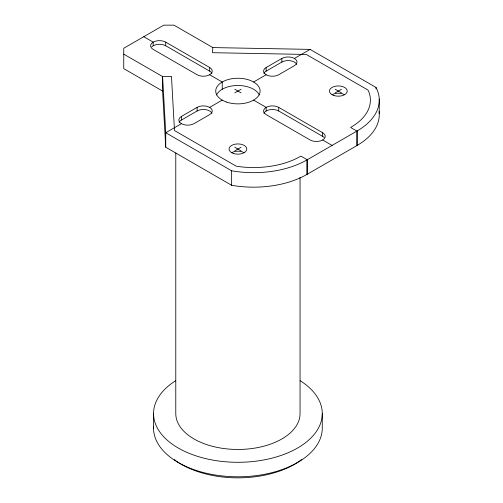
<?xml version="1.0" encoding="UTF-8"?>
<svg xmlns="http://www.w3.org/2000/svg" width="503" height="503" viewBox="0 0 503 503"><rect width="100%" height="100%" fill="white"/><g stroke="black" fill="none" stroke-linecap="round" stroke-linejoin="round"><path stroke-width="0.75" d="M162.595 91.062L123.751 68.634L123.751 48.257L163.777 25.15L173.969 25.15L212.807 47.578L212.524 52.696L306.302 54.443L368.007 90.068L368.988 92.282A66.566 38.429 0 0 1 354.936 124.744L350.622 127.466L356.897 131.088L356.897 145.587L306.962 174.409A75.45 43.56 0 0 1 231.638 185.28L165.732 147.234L162.595 91.062L162.595 76.563L123.751 54.142M212.807 47.578L310.1 49.388L376.005 87.44A75.45 43.56 0 0 1 357.174 130.925L306.962 159.916A75.45 43.56 0 0 1 231.638 170.787L165.732 132.735L162.595 76.563L171.466 76.399L174.491 130.547L236.196 166.172L240.032 166.738A66.566 38.429 0 0 0 296.248 158.621L300.97 156.131L307.245 159.753L307.245 174.252M356.897 145.587L357.174 145.417A75.45 43.56 0 0 0 379.086 111.559M165.732 147.234L165.732 132.735L181.426 123.675A8.878 5.124 0 0 1 181.426 116.426L197.113 107.372A8.878 5.124 0 0 1 209.669 107.372L222.225 100.122M253.606 82.002L266.162 74.752A8.878 5.124 0 0 1 266.162 67.509L281.85 58.449A8.878 5.124 0 0 1 294.406 58.449L310.1 49.388M179.125 122.348A8.878 5.124 0 0 1 181.426 120.054L197.113 110.993A8.878 5.124 0 0 1 211.964 113.288M263.861 73.425A8.878 5.124 0 0 1 266.162 71.13L281.85 62.07A8.878 5.124 0 0 1 296.701 64.365M234.775 92.873L241.05 89.251M234.775 150.856L241.05 147.228M335.205 92.873L341.48 89.251M335.205 89.251L341.48 92.873M143.764 36.706L153.176 42.139A8.878 5.124 0 0 1 165.732 42.139L209.669 67.509A8.878 5.124 0 0 1 209.669 74.752L222.225 82.002L222.225 89.251M253.606 100.122L266.162 107.372A8.878 5.124 0 0 1 278.712 107.372L322.649 132.735A8.878 5.124 0 0 1 322.649 139.985L332.074 145.424M151.768 46.823A8.878 5.124 0 0 1 165.732 45.76L209.669 71.13A8.878 5.124 0 0 1 211.964 73.425M263.861 113.288A8.878 5.124 0 0 1 278.712 110.993L322.649 136.357A8.878 5.124 0 0 1 324.064 137.42M234.775 89.251L241.05 92.873M234.775 147.228L241.05 150.856M379.249 99.022L379.249 113.515M376.005 87.44L376.005 88.962M357.174 130.925L357.174 145.417M322.649 132.735L322.649 136.357M322.278 413.592L322.278 428.084A84.366 48.709 0 0 1 236.561 476.787A84.366 48.709 0 0 1 153.591 426.525M306.962 159.916L306.962 174.409M300.052 177.295L300.052 413.592A62.139 35.876 0 0 1 237.913 449.462A62.139 35.876 0 0 1 175.78 413.592L175.78 152.962M281.85 58.449L281.85 62.07M278.712 107.372L278.712 110.993M266.162 67.509L266.162 71.13M266.162 110.993L266.162 107.372A8.878 5.124 0 0 0 266.162 114.615L310.1 139.985A8.878 5.124 0 0 0 322.649 139.985M231.638 170.787L231.638 185.28M209.669 67.509L209.669 71.13M197.113 107.372L197.113 110.993M181.426 116.426L181.426 120.054M165.732 42.139L165.732 45.76M153.553 413.592L153.553 428.084M153.176 45.76L153.176 42.139A8.878 5.124 0 0 0 153.176 49.388L197.113 74.752A8.878 5.124 0 0 0 209.669 74.752M216.479 94.992A22.195 12.814 0 0 1 237.913 85.497A22.195 12.814 0 0 1 259.347 94.992M332.068 94.683A8.878 5.124 0 0 1 344.618 94.683M266.162 74.752A8.878 5.124 0 0 0 278.712 74.752L294.406 65.692A8.878 5.124 0 0 0 294.406 58.449M231.638 152.667A8.878 5.124 0 0 1 244.194 152.667M209.669 107.372A8.878 5.124 0 0 1 209.669 114.615L193.976 123.675A8.878 5.124 0 0 1 181.426 123.675M300.184 380.727A84.366 48.709 0 0 1 296.669 448.544A84.366 48.709 0 0 1 179.156 448.544A84.366 48.709 0 0 1 175.648 380.727M301.618 459.572A79.92 46.138 0 0 1 174.208 459.572M226.822 102.159A22.195 12.814 0 0 0 260.108 91.062A22.195 12.814 0 0 0 226.822 79.964A22.195 12.814 0 0 0 226.822 102.159M333.904 95.501A8.878 5.124 0 0 0 347.221 91.062A8.878 5.124 0 0 0 333.904 86.623A8.878 5.124 0 0 0 333.904 95.501M233.474 153.484A8.878 5.124 0 0 0 246.791 149.045A8.878 5.124 0 0 0 233.474 144.606A8.878 5.124 0 0 0 233.474 153.484"/></g></svg>
